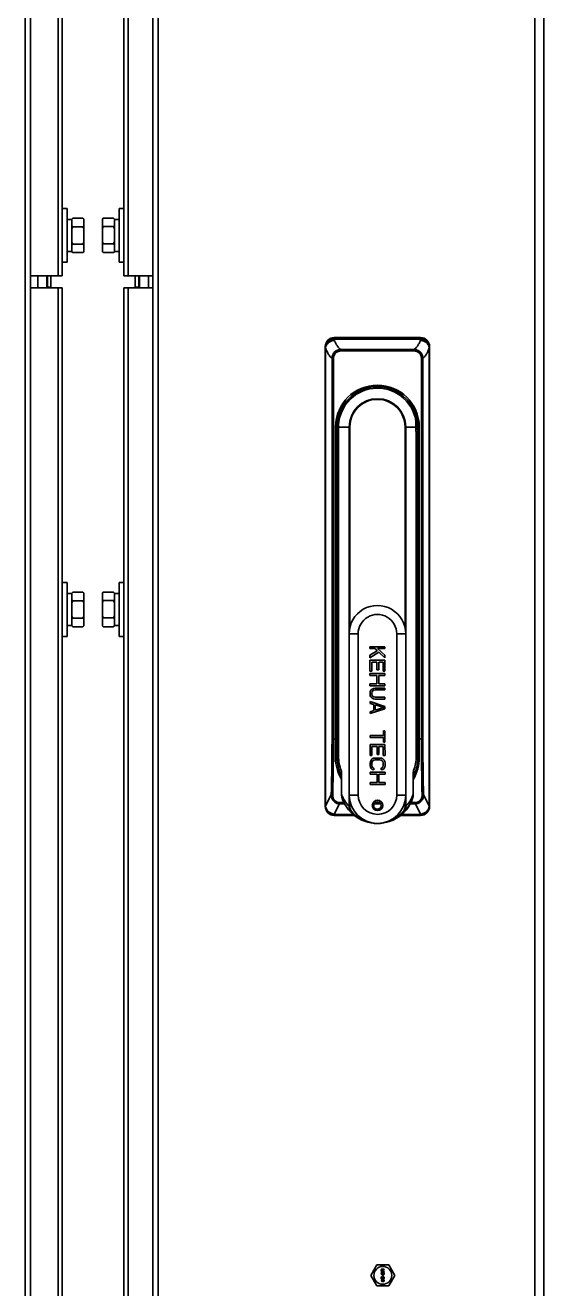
# Model space of a CAD drawing. Header units: millimetres. Extents: x 32496 to 166256, y 3504 to 23939.
# Drawn here: x 40824.2 to 40997.6, y 15969.3 to 16391.6 of the extents above; entities that cross this region are included whole.
import ezdxf

# ---------------------------------------------------------------- set-up
doc = ezdxf.new("R2010")
doc.units = ezdxf.units.MM
doc.layers.get('0').update_dxf_attribs({"lineweight": 35})

msp = doc.modelspace()

# ---------------------------------------------------------------- linework, layer by layer
at = {"linetype": 'Continuous'}
for p, q in [((40994.64, 17717.349), (40994.64, 15208.349)), ((40997.64, 17717.349), (40997.64, 15208.349)), ((40824.24, 15308.349), (40824.24, 17321.349)), ((40825.94, 17321.349), (40825.94, 15308.349)), ((40866.94, 15308.349), (40866.94, 17321.349)), ((40868.64, 17321.349), (40868.64, 15308.349)), ((40835.24, 16307.849), (40835.24, 17319.949)), ((40858.64, 17319.949), (40858.64, 16307.849)), ((40836.64, 16443.718), (40836.64, 16307.849)), ((40857.24, 16307.849), (40857.24, 16443.73)), ((40836.64, 16330.349), (40838.24, 16330.349)), ((40838.24, 16312.349), (40838.24, 16330.349)), ((40855.64, 16330.349), (40855.64, 16312.349)), ((40857.24, 16330.349), (40855.64, 16330.349)), ((40838.24, 16326.699), (40839.84, 16326.699)), ((40839.84, 16326.822), (40840.14, 16327.122)), ((40839.84, 16315.875), (40839.84, 16326.822)), ((40840.14, 16327.122), (40843.54, 16327.122)), ((40843.84, 16326.822), (40843.54, 16327.122)), ((40843.84, 16315.875), (40843.84, 16326.822)), ((40850.04, 16326.822), (40850.311, 16327.093)), ((40850.04, 16315.875), (40850.04, 16326.822)), ((40850.34, 16327.122), (40850.311, 16327.093)), ((40853.74, 16327.122), (40850.34, 16327.122)), ((40853.74, 16324.28), (40850.34, 16324.28)), ((40853.74, 16327.122), (40853.769, 16327.093)), ((40854.04, 16326.822), (40853.769, 16327.093)), ((40854.04, 16315.875), (40854.04, 16326.822)), ((40855.64, 16326.699), (40854.04, 16326.699)), ((40840.14, 16324.235), (40843.54, 16324.235)), ((40838.24, 16315.999), (40839.84, 16315.999)), ((40839.84, 16315.875), (40840.14, 16315.575)), ((40840.14, 16318.462), (40843.54, 16318.462)), ((40843.84, 16315.875), (40843.54, 16315.575)), ((40850.04, 16315.875), (40850.311, 16315.604)), ((40853.74, 16318.506), (40850.34, 16318.506)), ((40854.04, 16315.875), (40853.769, 16315.604)), ((40855.64, 16315.999), (40854.04, 16315.999)), ((40836.64, 16312.349), (40838.24, 16312.349)), ((40840.14, 16315.575), (40843.54, 16315.575)), ((40853.74, 16315.575), (40850.34, 16315.575)), ((40857.24, 16312.349), (40855.64, 16312.349)), ((40836.64, 16307.849), (40825.94, 16307.849)), ((40828.44, 16303.849), (40828.44, 16307.849)), ((40831.44, 16307.849), (40831.44, 16303.849)), ((40831.64, 16307.849), (40831.64, 16304.049)), ((40832.84, 16307.849), (40832.84, 16304.049)), ((40866.94, 16307.849), (40857.24, 16307.849)), ((40861.04, 16304.049), (40861.04, 16307.849)), ((40862.24, 16304.049), (40862.24, 16307.849)), ((40862.44, 16303.849), (40862.44, 16307.849)), ((40865.44, 16307.849), (40865.44, 16303.849)), ((40836.64, 16303.849), (40825.94, 16303.849)), ((40832.84, 16304.049), (40831.64, 16304.049)), ((40835.24, 15308.349), (40835.24, 16303.849)), ((40836.64, 16303.849), (40836.64, 16198.981)), ((40857.24, 16198.994), (40857.24, 16303.849)), ((40866.94, 16303.849), (40857.24, 16303.849)), ((40858.64, 16303.849), (40858.64, 15308.349)), ((40861.04, 16304.049), (40862.24, 16304.049)), ((40927.59, 16287.199), (40927.59, 16286.662)), ((40927.59, 16287.199), (40956.439, 16287.199)), ((40927.59, 16286.662), (40927.59, 16286.294)), ((40956.44, 16286.662), (40927.59, 16286.662)), ((40956.44, 16286.662), (40956.439, 16287.199)), ((40956.44, 16286.292), (40956.44, 16286.662)), ((40924.59, 16284.199), (40924.59, 16283.774)), ((40924.59, 16130.648), (40924.59, 16283.774)), ((40924.668, 16283.774), (40924.59, 16283.774)), ((40924.668, 16283.774), (40924.668, 16130.648)), ((40929.805, 16283.251), (40929.805, 16282.755)), ((40929.805, 16283.251), (40954.228, 16283.251)), ((40954.228, 16282.755), (40929.805, 16282.755)), ((40954.228, 16282.755), (40954.228, 16283.251)), ((40959.362, 16130.648), (40959.362, 16283.774)), ((40959.439, 16283.774), (40959.362, 16283.774)), ((40959.439, 16283.774), (40959.439, 16284.199)), ((40959.439, 16283.774), (40959.439, 16130.648)), ((40926.827, 16153.099), (40926.827, 16280.309)), ((40927.314, 16280.309), (40926.827, 16280.309)), ((40927.314, 16280.309), (40927.314, 16153.099)), ((40956.719, 16153.099), (40956.719, 16280.309)), ((40957.206, 16280.309), (40956.719, 16280.309)), ((40957.206, 16280.309), (40957.206, 16153.099)), ((40928.017, 16153.099), (40928.017, 16257.158)), ((40928.516, 16257.158), (40928.017, 16257.158)), ((40928.02, 16257.256), (40928.518, 16257.225)), ((40928.026, 16257.445), (40928.526, 16257.44)), ((40928.516, 16257.158), (40928.516, 16153.099)), ((40928.988, 16256.878), (40928.983, 16256.878)), ((40929.027, 16256.888), (40929.022, 16256.888)), ((40929.036, 16257.098), (40929.036, 16257.064)), ((40929.037, 16257.098), (40929.036, 16256.605)), ((40929.037, 16257.165), (40929.037, 16257.098)), ((40929.037, 16256.597), (40929.038, 16257.064)), ((40930.085, 16257.299), (40929.038, 16257.299)), ((40929.038, 16257.165), (40929.038, 16257.299)), ((40929.038, 16257.098), (40929.038, 16257.165)), ((40929.038, 16257.064), (40929.038, 16257.165)), ((40929.038, 16257.098), (40929.038, 16257.064)), ((40929.038, 16257.064), (40929.038, 16257.098)), ((40932.548, 16257.299), (40930.085, 16257.299)), ((40932.548, 16130.514), (40932.548, 16257.299)), ((40932.766, 16257.299), (40932.548, 16257.299)), ((40932.766, 16257.299), (40932.766, 16190.094)), ((40951.27, 16190.099), (40951.27, 16257.299)), ((40951.489, 16257.299), (40951.27, 16257.299)), ((40951.489, 16257.299), (40951.489, 16160.981)), ((40954.854, 16257.299), (40951.489, 16257.299)), ((40954.854, 16259.349), (40954.854, 16257.299)), ((40955.507, 16257.442), (40956.007, 16257.447)), ((40956.014, 16257.255), (40955.515, 16257.225)), ((40955.516, 16153.099), (40955.516, 16257.158)), ((40956.017, 16257.158), (40955.516, 16257.158)), ((40956.017, 16257.158), (40956.017, 16153.099)), ((40929.031, 16254.387), (40929.031, 16254.502)), ((40929.036, 16256.605), (40929.035, 16255.894)), ((40929.036, 16256.007), (40929.037, 16256.597)), ((40954.999, 16255.363), (40955, 16255.353)), ((40954.999, 16255.252), (40954.999, 16255.363)), ((40955.005, 16254.164), (40955, 16255.353)), ((40929.017, 16251.964), (40929.017, 16251.962)), ((40929.017, 16251.506), (40929.017, 16251.513)), ((40929.017, 16251.506), (40929.017, 16147.296)), ((40955.016, 16251.964), (40955.016, 16251.962)), ((40955.017, 16251.52), (40955.017, 16147.296)), ((40955.017, 16251.52), (40955.017, 16251.513)), ((40836.64, 16205.349), (40838.24, 16205.349)), ((40838.24, 16187.349), (40838.24, 16205.349)), ((40839.84, 16201.822), (40840.14, 16202.122)), ((40839.84, 16190.875), (40839.84, 16201.822)), ((40840.14, 16202.122), (40843.54, 16202.122)), ((40843.84, 16201.822), (40843.54, 16202.122)), ((40843.84, 16190.875), (40843.84, 16201.822)), ((40850.04, 16201.822), (40850.311, 16202.093)), ((40850.04, 16190.875), (40850.04, 16201.822)), ((40850.34, 16202.122), (40850.311, 16202.093)), ((40853.74, 16202.122), (40850.34, 16202.122)), ((40853.74, 16202.122), (40853.769, 16202.093)), ((40854.04, 16201.822), (40853.769, 16202.093)), ((40854.04, 16190.875), (40854.04, 16201.822)), ((40855.64, 16205.349), (40855.64, 16187.349)), ((40857.24, 16205.349), (40855.64, 16205.349)), ((40836.64, 16198.981), (40836.64, 16193.718)), ((40838.24, 16201.699), (40839.84, 16201.699)), ((40840.14, 16199.235), (40843.54, 16199.235)), ((40853.74, 16199.28), (40850.34, 16199.28)), ((40855.64, 16201.699), (40854.04, 16201.699)), ((40857.24, 16193.73), (40857.24, 16198.994)), ((40836.64, 16193.718), (40836.64, 15948.981)), ((40840.14, 16193.462), (40843.54, 16193.462)), ((40853.74, 16193.506), (40850.34, 16193.506)), ((40857.24, 15948.994), (40857.24, 16193.73)), ((40838.24, 16190.999), (40839.84, 16190.999)), ((40839.84, 16190.875), (40840.14, 16190.575)), ((40840.14, 16190.575), (40843.54, 16190.575)), ((40843.84, 16190.875), (40843.54, 16190.575)), ((40850.04, 16190.875), (40850.311, 16190.604)), ((40853.74, 16190.575), (40850.34, 16190.575)), ((40854.04, 16190.875), (40853.769, 16190.604)), ((40855.64, 16190.999), (40854.04, 16190.999)), ((40836.64, 16187.349), (40838.24, 16187.349)), ((40857.24, 16187.349), (40855.64, 16187.349)), ((40935.569, 16188.194), (40932.568, 16188.191)), ((40932.609, 16134.292), (40932.568, 16188.191)), ((40935.569, 16188.194), (40935.61, 16134.294)), ((40951.468, 16188.206), (40948.469, 16188.204)), ((40948.51, 16134.304), (40948.469, 16188.204)), ((40951.468, 16188.206), (40951.509, 16134.306)), ((40944.522, 16183.851), (40939.522, 16183.847)), ((40939.522, 16183.847), (40939.522, 16183.237)), ((40939.522, 16183.237), (40941.225, 16183.239)), ((40941.97, 16182.529), (40939.524, 16181.003)), ((40939.524, 16181.003), (40939.525, 16180.191)), ((40939.525, 16180.191), (40942.502, 16182.021)), ((40941.225, 16183.239), (40941.97, 16182.529)), ((40942.076, 16183.239), (40944.522, 16183.241)), ((40944.524, 16181.007), (40942.076, 16183.239)), ((40942.502, 16182.021), (40944.525, 16180.195)), ((40944.522, 16183.241), (40944.522, 16183.851)), ((40944.525, 16180.195), (40944.524, 16181.007)), ((40944.525, 16179.383), (40939.525, 16179.379)), ((40939.525, 16179.379), (40939.528, 16175.723)), ((40940.164, 16178.77), (40941.866, 16178.771)), ((40940.166, 16175.724), (40940.164, 16178.77)), ((40941.866, 16178.771), (40941.868, 16176.131)), ((40942.505, 16178.772), (40943.888, 16178.773)), ((40942.507, 16176.132), (40942.505, 16178.772)), ((40943.888, 16178.773), (40943.89, 16175.726)), ((40944.528, 16175.727), (40944.525, 16179.383)), ((40939.528, 16175.723), (40940.166, 16175.724)), ((40944.529, 16174.915), (40939.529, 16174.911)), ((40939.529, 16174.911), (40939.529, 16174.302)), ((40939.529, 16174.302), (40941.87, 16174.303)), ((40941.868, 16176.131), (40942.507, 16176.132)), ((40941.87, 16174.303), (40941.872, 16171.46)), ((40942.508, 16174.304), (40944.529, 16174.305)), ((40942.51, 16171.46), (40942.508, 16174.304)), ((40943.89, 16175.726), (40944.528, 16175.727)), ((40944.529, 16174.305), (40944.529, 16174.915)), ((40941.872, 16171.46), (40939.531, 16171.458)), ((40939.531, 16171.458), (40939.532, 16170.849)), ((40939.532, 16170.849), (40944.532, 16170.853)), ((40939.64, 16168.92), (40939.534, 16168.412)), ((40939.534, 16168.412), (40939.534, 16168.006)), ((40939.852, 16169.326), (40939.64, 16168.92)), ((40940.277, 16169.733), (40939.852, 16169.326)), ((40940.172, 16168.412), (40940.278, 16168.819)), ((40940.172, 16168.006), (40940.172, 16168.412)), ((40940.703, 16169.936), (40940.277, 16169.733)), ((40940.278, 16168.819), (40940.491, 16169.123)), ((40940.491, 16169.123), (40940.81, 16169.327)), ((40941.235, 16170.038), (40940.703, 16169.936)), ((40940.81, 16169.327), (40941.235, 16169.429)), ((40944.532, 16170.04), (40941.235, 16170.038)), ((40941.235, 16169.429), (40944.533, 16169.431)), ((40944.531, 16171.462), (40942.51, 16171.46)), ((40944.532, 16170.853), (40944.531, 16171.462)), ((40944.533, 16169.431), (40944.532, 16170.04)), ((40939.534, 16168.006), (40939.641, 16167.498)), ((40939.536, 16165.569), (40939.536, 16164.959)), ((40944.537, 16163.948), (40939.536, 16165.569)), ((40939.536, 16164.959), (40940.813, 16164.554)), ((40939.641, 16167.498), (40939.854, 16167.092)), ((40939.854, 16167.092), (40940.28, 16166.686)), ((40940.279, 16167.6), (40940.172, 16168.006)), ((40940.492, 16167.296), (40940.279, 16167.6)), ((40940.28, 16166.686), (40940.705, 16166.483)), ((40940.811, 16167.093), (40940.492, 16167.296)), ((40940.705, 16166.483), (40941.237, 16166.382)), ((40941.237, 16166.992), (40940.811, 16167.093)), ((40940.813, 16164.554), (40940.815, 16162.523)), ((40944.535, 16166.994), (40941.237, 16166.992)), ((40941.237, 16166.382), (40944.535, 16166.385)), ((40941.24, 16162.625), (40941.239, 16164.453)), ((40941.239, 16164.453), (40944.112, 16163.541)), ((40944.535, 16166.385), (40944.535, 16166.994)), ((40944.538, 16163.135), (40944.537, 16163.948)), ((40940.815, 16162.523), (40939.538, 16162.116)), ((40939.538, 16162.116), (40939.539, 16161.507)), ((40939.539, 16161.507), (40944.538, 16163.135)), ((40944.112, 16163.541), (40941.24, 16162.625)), ((40944.011, 16155.824), (40944.013, 16154.199)), ((40944.543, 16155.824), (40944.011, 16155.824)), ((40944.546, 16151.965), (40944.543, 16155.824)), ((40926.827, 16153.099), (40927.314, 16153.099)), ((40927.314, 16153.099), (40928.017, 16153.099)), ((40928.017, 16146.78), (40928.017, 16153.099)), ((40928.017, 16153.099), (40928.516, 16153.099)), ((40928.516, 16146.799), (40928.516, 16153.099)), ((40944.013, 16154.199), (40939.544, 16154.196)), ((40939.544, 16154.196), (40939.545, 16153.586)), ((40939.545, 16153.586), (40944.013, 16153.59)), ((40944.547, 16151.153), (40939.547, 16151.149)), ((40944.013, 16153.59), (40944.014, 16151.965)), ((40944.014, 16151.965), (40944.546, 16151.965)), ((40944.55, 16147.497), (40944.547, 16151.153)), ((40955.516, 16153.099), (40955.516, 16146.799)), ((40955.516, 16153.099), (40956.017, 16153.099)), ((40956.017, 16153.099), (40956.017, 16146.78)), ((40956.017, 16153.099), (40956.719, 16153.099)), ((40956.719, 16153.099), (40957.206, 16153.099)), ((40939.547, 16151.149), (40939.55, 16147.494)), ((40939.55, 16147.494), (40940.188, 16147.494)), ((40940.186, 16150.54), (40941.888, 16150.542)), ((40940.188, 16147.494), (40940.186, 16150.54)), ((40941.888, 16150.542), (40941.89, 16147.902)), ((40941.89, 16147.902), (40942.528, 16147.902)), ((40942.526, 16150.542), (40943.909, 16150.543)), ((40942.528, 16147.902), (40942.526, 16150.542)), ((40943.909, 16150.543), (40943.911, 16147.497)), ((40943.911, 16147.497), (40944.55, 16147.497)), ((40955.017, 16147.296), (40955.017, 16147.299)), ((40928.516, 16146.799), (40929.048, 16146.799)), ((40939.657, 16145.564), (40939.551, 16145.056)), ((40939.551, 16145.056), (40939.552, 16144.143)), ((40939.552, 16144.143), (40939.659, 16143.635)), ((40939.87, 16145.971), (40939.657, 16145.564)), ((40939.659, 16143.635), (40939.872, 16143.229)), ((40940.295, 16146.377), (40939.87, 16145.971)), ((40939.872, 16143.229), (40940.298, 16142.823)), ((40940.19, 16145.057), (40940.296, 16145.463)), ((40940.19, 16144.143), (40940.19, 16145.057)), ((40940.297, 16143.737), (40940.19, 16144.143)), ((40940.72, 16146.581), (40940.295, 16146.377)), ((40940.296, 16145.463), (40940.508, 16145.768)), ((40940.51, 16143.432), (40940.297, 16143.737)), ((40940.298, 16142.823), (40940.83, 16142.722)), ((40940.508, 16145.768), (40940.827, 16145.971)), ((40940.829, 16143.331), (40940.51, 16143.432)), ((40941.252, 16146.682), (40940.72, 16146.581)), ((40940.827, 16145.971), (40941.253, 16146.073)), ((40940.83, 16142.722), (40940.829, 16143.331)), ((40942.848, 16146.684), (40941.252, 16146.682)), ((40941.253, 16146.073), (40942.849, 16146.074)), ((40943.38, 16146.583), (40942.848, 16146.684)), ((40942.849, 16146.074), (40943.274, 16145.973)), ((40943.274, 16145.973), (40943.593, 16145.77)), ((40943.595, 16143.435), (40943.276, 16143.333)), ((40943.276, 16143.333), (40943.277, 16142.724)), ((40943.277, 16142.724), (40943.808, 16142.826)), ((40943.806, 16146.38), (40943.38, 16146.583)), ((40943.593, 16145.77), (40943.806, 16145.466)), ((40943.808, 16143.74), (40943.595, 16143.435)), ((40944.232, 16145.974), (40943.806, 16146.38)), ((40943.806, 16145.466), (40943.913, 16145.06)), ((40943.914, 16144.146), (40943.808, 16143.74)), ((40943.808, 16142.826), (40944.234, 16143.232)), ((40943.913, 16145.06), (40943.914, 16144.146)), ((40944.445, 16145.568), (40944.232, 16145.974)), ((40944.234, 16143.232), (40944.446, 16143.639)), ((40944.551, 16145.06), (40944.445, 16145.568)), ((40944.446, 16143.639), (40944.552, 16144.146)), ((40944.552, 16144.146), (40944.551, 16145.06)), ((40954.985, 16146.799), (40955.516, 16146.799)), ((40930.018, 16134.625), (40930.017, 16141.8)), ((40944.554, 16141.912), (40939.554, 16141.909)), ((40939.554, 16141.909), (40939.554, 16141.299)), ((40939.554, 16141.299), (40941.895, 16141.301)), ((40941.895, 16141.301), (40941.897, 16138.458)), ((40942.533, 16141.302), (40944.554, 16141.303)), ((40942.535, 16138.458), (40942.533, 16141.302)), ((40944.554, 16141.303), (40944.554, 16141.912)), ((40954.017, 16141.8), (40954.017, 16134.625)), ((40926.582, 16134.485), (40924.668, 16130.648)), ((40932.609, 16134.292), (40935.61, 16134.294)), ((40941.897, 16138.458), (40939.556, 16138.456)), ((40939.556, 16138.456), (40939.557, 16137.847)), ((40939.557, 16137.847), (40944.557, 16137.851)), ((40944.556, 16138.46), (40942.535, 16138.458)), ((40944.557, 16137.851), (40944.556, 16138.46)), ((40948.51, 16134.304), (40951.509, 16134.306)), ((40959.362, 16130.648), (40957.45, 16134.485)), ((40924.59, 16130.648), (40924.59, 16130.499)), ((40924.668, 16130.648), (40924.59, 16130.648)), ((40927.59, 16127.929), (40929.316, 16131.388)), ((40929.316, 16131.777), (40929.316, 16131.388)), ((40930.837, 16131.777), (40929.316, 16131.777)), ((40931.021, 16131.388), (40929.316, 16131.388)), ((40932.548, 16130.514), (40932.766, 16130.514)), ((40932.766, 16132.708), (40932.766, 16130.514)), ((40943.1, 16131.388), (40940.937, 16131.388)), ((40942.768, 16131.777), (40941.269, 16131.777)), ((40951.27, 16130.514), (40951.27, 16132.268)), ((40951.27, 16130.514), (40951.489, 16130.514)), ((40951.456, 16129.103), (40952.676, 16130.767)), ((40951.489, 16134.099), (40951.489, 16130.514)), ((40954.717, 16131.388), (40953.017, 16131.388)), ((40954.717, 16131.777), (40953.19, 16131.777)), ((40953.682, 16132.805), (40953.682, 16132.805)), ((40954.717, 16131.388), (40954.717, 16131.777)), ((40954.717, 16131.388), (40956.44, 16127.929)), ((40959.362, 16130.648), (40959.439, 16130.648)), ((40959.439, 16130.499), (40959.439, 16130.648)), ((40927.59, 16127.929), (40927.59, 16127.78)), ((40927.59, 16127.78), (40927.59, 16127.499)), ((40927.59, 16127.78), (40933.928, 16127.78)), ((40934.309, 16127.499), (40927.59, 16127.499)), ((40956.439, 16127.499), (40949.727, 16127.499)), ((40950.032, 16127.705), (40951.456, 16129.103)), ((40950.032, 16127.705), (40950.032, 16127.705)), ((40950.108, 16127.78), (40956.44, 16127.78)), ((40956.439, 16127.499), (40956.44, 16127.78)), ((40956.44, 16127.78), (40956.44, 16127.929)), ((40939.772, 15973.789), (40941.793, 15977.289)), ((40945.834, 15977.289), (40941.793, 15977.289)), ((40943.314, 15975.764), (40943.314, 15975.889)), ((40943.314, 15975.889), (40944.314, 15975.889)), ((40944.101, 15975.764), (40943.314, 15975.472)), ((40944.101, 15975.764), (40943.314, 15975.764)), ((40943.314, 15975.305), (40943.314, 15975.472)), ((40943.314, 15975.305), (40944.101, 15975.014)), ((40943.314, 15974.889), (40943.314, 15975.014)), ((40943.314, 15975.014), (40944.101, 15975.014)), ((40944.314, 15974.889), (40943.314, 15974.889)), ((40943.335, 15974.493), (40943.314, 15974.389)), ((40943.314, 15974.284), (40943.314, 15974.389)), ((40943.314, 15974.284), (40943.335, 15974.18)), ((40943.399, 15974.597), (40943.335, 15974.493)), ((40943.335, 15974.18), (40943.399, 15974.076)), ((40943.484, 15974.659), (40943.399, 15974.597)), ((40943.399, 15974.076), (40943.484, 15974.014)), ((40943.42, 15975.389), (40944.314, 15975.701)), ((40944.314, 15975.076), (40943.42, 15975.389)), ((40943.42, 15974.409), (40943.441, 15974.472)), ((40943.42, 15974.409), (40943.42, 15974.264)), ((40943.441, 15974.201), (40943.42, 15974.264)), ((40943.441, 15974.472), (40943.484, 15974.534)), ((40943.484, 15974.139), (40943.441, 15974.201)), ((40943.59, 15974.701), (40943.484, 15974.659)), ((40943.484, 15974.534), (40943.548, 15974.576)), ((40943.548, 15974.097), (40943.484, 15974.139)), ((40943.484, 15974.014), (40943.59, 15973.972)), ((40943.548, 15974.576), (40943.611, 15974.597)), ((40943.611, 15974.076), (40943.548, 15974.097)), ((40943.739, 15974.722), (40943.59, 15974.701)), ((40943.696, 15973.972), (40943.59, 15973.972)), ((40943.675, 15974.597), (40943.611, 15974.597)), ((40943.611, 15974.076), (40943.675, 15974.076)), ((40943.675, 15974.597), (40943.739, 15974.576)), ((40943.739, 15974.097), (40943.675, 15974.076)), ((40943.696, 15973.805), (40943.675, 15973.784)), ((40943.696, 15973.972), (40943.803, 15974.014)), ((40943.824, 15973.68), (40943.696, 15973.805)), ((40943.739, 15974.722), (40943.888, 15974.722)), ((40943.739, 15974.576), (40943.782, 15974.534)), ((40943.782, 15974.139), (40943.739, 15974.097)), ((40943.782, 15974.534), (40943.824, 15974.472)), ((40943.824, 15974.201), (40943.782, 15974.139)), ((40943.803, 15974.014), (40943.867, 15974.076)), ((40943.824, 15974.472), (40943.845, 15974.409)), ((40943.845, 15974.264), (40943.824, 15974.201)), ((40943.952, 15973.805), (40943.824, 15973.68)), ((40943.931, 15974.493), (40943.845, 15974.618)), ((40943.888, 15974.618), (40943.845, 15974.618)), ((40943.845, 15974.264), (40943.845, 15974.409)), ((40943.867, 15974.076), (40943.931, 15974.18)), ((40944.037, 15974.701), (40943.888, 15974.722)), ((40943.888, 15974.618), (40944.016, 15974.597)), ((40943.952, 15974.389), (40943.931, 15974.493)), ((40943.931, 15974.18), (40943.952, 15974.284)), ((40943.952, 15974.389), (40943.952, 15974.284)), ((40943.973, 15973.784), (40943.952, 15973.805)), ((40944.016, 15974.597), (40944.079, 15974.576)), ((40944.143, 15974.659), (40944.037, 15974.701)), ((40944.079, 15974.576), (40944.143, 15974.534)), ((40944.143, 15974.159), (40944.079, 15974.118)), ((40944.079, 15974.014), (40944.079, 15974.118)), ((40944.079, 15974.014), (40944.143, 15974.034)), ((40944.228, 15974.597), (40944.143, 15974.659)), ((40944.143, 15974.534), (40944.186, 15974.472)), ((40944.186, 15974.222), (40944.143, 15974.159)), ((40944.143, 15974.034), (40944.228, 15974.097)), ((40944.186, 15974.472), (40944.207, 15974.409)), ((40944.207, 15974.284), (40944.186, 15974.222)), ((40944.207, 15974.284), (40944.207, 15974.409)), ((40944.292, 15974.493), (40944.228, 15974.597)), ((40944.228, 15974.097), (40944.292, 15974.201)), ((40944.314, 15974.389), (40944.292, 15974.493)), ((40944.292, 15974.201), (40944.314, 15974.305)), ((40944.314, 15975.889), (40944.314, 15975.701)), ((40944.314, 15975.076), (40944.314, 15974.889)), ((40944.314, 15974.389), (40944.314, 15974.305)), ((40945.834, 15977.289), (40947.855, 15973.789)), ((40941.793, 15970.289), (40939.772, 15973.789)), ((40941.793, 15970.289), (40945.834, 15970.289)), ((40943.314, 15972.597), (40943.314, 15973.347)), ((40943.314, 15973.347), (40943.42, 15973.347)), ((40943.42, 15972.597), (40943.314, 15972.597)), ((40943.335, 15972.18), (40943.314, 15972.055)), ((40943.314, 15972.055), (40943.335, 15971.93)), ((40943.399, 15972.284), (40943.335, 15972.18)), ((40943.335, 15971.93), (40943.399, 15971.826)), ((40943.462, 15972.347), (40943.399, 15972.284)), ((40943.399, 15971.826), (40943.462, 15971.764)), ((40943.952, 15972.764), (40943.42, 15973.347)), ((40943.42, 15973.18), (40943.42, 15972.597)), ((40943.42, 15973.18), (40943.888, 15972.659)), ((40943.42, 15972.055), (40943.441, 15972.159)), ((40943.441, 15971.951), (40943.42, 15972.055)), ((40943.441, 15972.159), (40943.484, 15972.222)), ((40943.484, 15971.889), (40943.441, 15971.951)), ((40943.548, 15972.389), (40943.462, 15972.347)), ((40943.462, 15971.764), (40943.548, 15971.722)), ((40943.484, 15972.222), (40943.611, 15972.305)), ((40943.611, 15971.805), (40943.484, 15971.889)), ((40943.611, 15972.409), (40943.548, 15972.389)), ((40943.548, 15971.722), (40943.611, 15971.701)), ((40943.718, 15972.43), (40943.611, 15972.409)), ((40943.611, 15972.305), (40943.739, 15972.326)), ((40943.739, 15971.784), (40943.611, 15971.805)), ((40943.611, 15971.701), (40943.718, 15971.68)), ((40943.633, 15973.639), (40943.633, 15973.68)), ((40943.633, 15973.68), (40943.782, 15973.68)), ((40943.782, 15973.639), (40943.633, 15973.639)), ((40943.675, 15973.784), (40943.782, 15973.68)), ((40943.782, 15973.639), (40943.675, 15973.534)), ((40943.675, 15973.534), (40943.696, 15973.514)), ((40943.696, 15973.514), (40943.824, 15973.639)), ((40943.718, 15972.43), (40943.909, 15972.43)), ((40943.909, 15971.68), (40943.718, 15971.68)), ((40943.888, 15972.326), (40943.739, 15972.326)), ((40943.739, 15971.784), (40943.888, 15971.784)), ((40943.824, 15973.639), (40943.952, 15973.514)), ((40943.867, 15973.68), (40943.973, 15973.784)), ((40943.867, 15973.68), (40944.016, 15973.68)), ((40943.973, 15973.534), (40943.867, 15973.639)), ((40944.016, 15973.639), (40943.867, 15973.639)), ((40943.888, 15972.659), (40943.952, 15972.618)), ((40943.888, 15972.326), (40944.016, 15972.305)), ((40944.016, 15971.805), (40943.888, 15971.784)), ((40944.016, 15972.409), (40943.909, 15972.43)), ((40943.909, 15971.68), (40944.016, 15971.701)), ((40943.952, 15973.514), (40943.973, 15973.534)), ((40944.037, 15972.722), (40943.952, 15972.764)), ((40943.952, 15972.618), (40944.037, 15972.597)), ((40944.016, 15973.68), (40944.016, 15973.639)), ((40944.079, 15972.389), (40944.016, 15972.409)), ((40944.016, 15972.305), (40944.143, 15972.222)), ((40944.143, 15971.889), (40944.016, 15971.805)), ((40944.016, 15971.701), (40944.079, 15971.722)), ((40944.037, 15972.722), (40944.079, 15972.722)), ((40944.079, 15972.597), (40944.037, 15972.597)), ((40944.079, 15973.222), (40944.079, 15973.326)), ((40944.165, 15973.305), (40944.079, 15973.326)), ((40944.079, 15973.222), (40944.143, 15973.18)), ((40944.143, 15972.764), (40944.079, 15972.722)), ((40944.079, 15972.597), (40944.165, 15972.618)), ((40944.165, 15972.347), (40944.079, 15972.389)), ((40944.079, 15971.722), (40944.165, 15971.764)), ((40944.143, 15973.18), (40944.186, 15973.118)), ((40944.186, 15972.826), (40944.143, 15972.764)), ((40944.143, 15972.222), (40944.186, 15972.159)), ((40944.186, 15971.951), (40944.143, 15971.889)), ((40944.25, 15973.222), (40944.165, 15973.305)), ((40944.165, 15972.618), (40944.25, 15972.701)), ((40944.228, 15972.284), (40944.165, 15972.347)), ((40944.165, 15971.764), (40944.228, 15971.826)), ((40944.186, 15973.118), (40944.207, 15973.014)), ((40944.207, 15972.93), (40944.186, 15972.826)), ((40944.186, 15972.159), (40944.207, 15972.055)), ((40944.207, 15972.055), (40944.186, 15971.951)), ((40944.207, 15972.93), (40944.207, 15973.014)), ((40944.292, 15972.18), (40944.228, 15972.284)), ((40944.228, 15971.826), (40944.292, 15971.93)), ((40944.292, 15973.139), (40944.25, 15973.222)), ((40944.25, 15972.701), (40944.292, 15972.784)), ((40944.314, 15972.993), (40944.292, 15973.139)), ((40944.292, 15972.784), (40944.314, 15972.909)), ((40944.314, 15972.055), (40944.292, 15972.18)), ((40944.292, 15971.93), (40944.314, 15972.055)), ((40944.314, 15972.993), (40944.314, 15972.909)), ((40947.855, 15973.789), (40945.834, 15970.289))]:
    msp.add_line(p, q, dxfattribs=at)
for points in [[(40929.022, 16252.903), (40929.02, 16252.509), (40929.018, 16252.116), (40929.017, 16251.964)], [(40929.035, 16255.894), (40929.034, 16255.547), (40929.033, 16255.191), (40929.032, 16254.827), (40929.03, 16254.454), (40929.029, 16254.074), (40929.026, 16253.687), (40929.022, 16252.903)], [(40955.016, 16251.964), (40955.012, 16252.869), (40955.005, 16254.164)], [(40952.676, 16130.767), (40953.563, 16132.509), (40953.682, 16132.805)]]:
    msp.add_lwpolyline(points, dxfattribs=at)
for centre, radius in [((40942.062, 16130.849), 1.75), ((40942.018, 16130.799), 1.25), ((40943.814, 15973.789), 3)]:
    msp.add_circle(centre, radius, dxfattribs=at)
for centre, radius, start, end in [((40841.082, 16324.548), 3.555, 39.13645, 39.50132), ((40842.598, 16318.15), 3.556, 219.13644, 219.50078), ((40852.854, 16318.165), 3.606, 218.71028, 219.13391), ((40851.225, 16318.166), 3.607, 320.8641, 321.28972), ((40854.177, 16319.355), 5.386, 224.12457, 224.56524), ((40849.904, 16319.354), 5.384, 315.43477, 315.87545), ((40833.04, 16304.049), 1.4, 180, 188.23663), ((40833.04, 16304.049), 0.2, 180, 270), ((40860.84, 16304.049), 0.2, 270, 0), ((40860.84, 16304.049), 1.4, 351.76338, 0), ((40927.59, 16284.199), 3, 90, 180), ((40956.439, 16284.199), 3, 0, 90), ((40942.017, 16257.299), 13.991, 0.60847, 179.40175), ((40942.016, 16257.299), 13.491, 0.60848, 179.40137), ((40942.017, 16257.299), 13, 9.07297, 183.05099), ((40942.018, 16257.299), 9.471, 0, 179.99932), ((40942.018, 16257.299), 9.252, 0, 180.00004), ((40929.635, 16257.158), 1.618, 176.5272, 179.99951), ((40924.255, 16257.484), 3.772, 356.52687, 359.40177), ((40929.675, 16257.158), 1.159, 176.64829, 179.99806), ((40924.323, 16257.477), 4.203, 356.56899, 357.54311), ((40929.823, 16257.295), 1.307, 183.03864, 185.33828), ((40924.323, 16257.477), 4.203, 357.54314, 359.49098), ((40925.04, 16257.694), 3.55, 349.95387, 353.3266), ((40925.018, 16257.696), 3.572, 353.33366, 0.05245), ((40929.199, 16259.908), 3.037, 266.01886, 266.21109), ((40940.844, 16257.084), 11.808, 179.60599, 179.92883), ((40940.844, 16257.084), 11.808, 180.09703, 181.04549), ((40940.843, 16257.084), 11.806, 178.95699, 179.606), ((40953.277, 16257.058), 24.24, 179.43044, 179.74648), ((40954.709, 16262.599), 5.735, 271.65288, 271.78484), ((40959.096, 16257.701), 3.653, 179.94056, 186.58068), ((40959.078, 16257.699), 3.635, 186.58858, 188.21121), ((40959.068, 16257.697), 3.625, 188.21096, 189.92458), ((40959.835, 16257.481), 4.328, 180.51966, 183.39723), ((40954.358, 16257.158), 1.159, 1.35337, 3.31753), ((40954.358, 16257.158), 1.159, 359.99875, 1.35346), ((40959.906, 16257.489), 3.899, 180.60869, 183.33813), ((40954.283, 16257.155), 1.734, 0.07566, 3.51497), ((40929.537, 16258.685), 2.307, 257.03418, 257.4678), ((41046.785, 16251.517), 117.768, 179.78371, 180.00222), ((40837.251, 16251.532), 117.765, 359.99451, 0.20936), ((40841.082, 16199.548), 3.555, 39.13645, 39.50132), ((40942.018, 16188.199), 9.45, 0.04337, 180.04337), ((40942.019, 16188.199), 6.45, 0.04337, 180.04337), ((40842.598, 16193.15), 3.556, 219.13644, 219.50078), ((40852.854, 16193.165), 3.606, 218.71028, 219.13391), ((40854.177, 16194.355), 5.386, 224.12457, 224.56524), ((40849.904, 16194.354), 5.384, 315.43477, 315.87545), ((40851.225, 16193.166), 3.607, 320.8641, 321.28972), ((40942.017, 16147.299), 13, 180, 201.6689), ((40942.017, 16147.299), 13, 338.33253, 359.98945), ((40942.016, 16146.799), 13.5, 180, 206.97478), ((40942.016, 16146.799), 13.5, 332.96511, 0.00017), ((40942.016, 16146.799), 13.5, 332.97646, 0.00017), ((40942.059, 16134.299), 9.45, 180.04337, 0.04337), ((40942.06, 16134.299), 6.45, 180.04337, 0.04337), ((40927.06, 16130.649), 2.47, 180.01146, 186.82519), ((40927.59, 16130.499), 3, 180, 270), ((40927.062, 16130.649), 2.472, 186.82538, 187.33443), ((40927.063, 16130.649), 2.473, 187.33449, 187.85616), ((40942.018, 16137.299), 12.5, 201.07049, 230.12695), ((40942.018, 16137.299), 12.5, 309.8738, 338.92983), ((40956.439, 16130.499), 3, 270, 0), ((40956.988, 16130.648), 2.452, 356.55396, 0.00119), ((40942.018, 16137.299), 12.5, 230.12817, 309.87261), ((40942.018, 16137.299), 12.2, 230.16647, 250.01861), ((40942.018, 16137.299), 12.2, 291.88542, 309.94216)]:
    msp.add_arc(centre, radius, start, end, dxfattribs=at)
for points, knots in [([(40839.84, 16326.792), (40839.863, 16326.82), (40839.958, 16326.934), (40840.06, 16327.043), (40840.14, 16327.122)], [0, 0, 0, 0, 0.2445585, 1, 1, 1, 1]), ([(40840.14, 16324.235), (40840.113, 16324.262), (40840.009, 16324.368), (40839.91, 16324.479), (40839.84, 16324.565)], [0, 0, 0, 0, 0.2553524, 1, 1, 1, 1]), ([(40843.825, 16326.81), (40843.803, 16326.836), (40843.712, 16326.944), (40843.615, 16327.047), (40843.54, 16327.122)], [0, 0, 0, 0, 0.2448781, 1, 1, 1, 1]), ([(40843.54, 16324.235), (40843.567, 16324.262), (40843.671, 16324.368), (40843.77, 16324.479), (40843.84, 16324.565)], [0, 0, 0, 0, 0.2553532, 1, 1, 1, 1]), ([(40850.311, 16327.093), (40850.286, 16327.069), (40850.193, 16326.973), (40850.103, 16326.874), (40850.04, 16326.797)], [0, 0, 0, 0, 0.2550625, 1, 1, 1, 1]), ([(40850.04, 16324.605), (40850.063, 16324.577), (40850.158, 16324.465), (40850.26, 16324.358), (40850.34, 16324.28)], [0, 0, 0, 0, 0.2444076, 1, 1, 1, 1]), ([(40854.04, 16324.605), (40854.017, 16324.577), (40853.921, 16324.465), (40853.819, 16324.358), (40853.74, 16324.28)], [0, 0, 0, 0, 0.2444076, 1, 1, 1, 1]), ([(40853.769, 16327.093), (40853.793, 16327.069), (40853.887, 16326.973), (40853.976, 16326.874), (40854.04, 16326.797)], [0, 0, 0, 0, 0.2550615, 1, 1, 1, 1]), ([(40839.84, 16318.132), (40839.863, 16318.16), (40839.958, 16318.274), (40840.06, 16318.382), (40840.14, 16318.462)], [0, 0, 0, 0, 0.2445585, 1, 1, 1, 1]), ([(40840.14, 16315.575), (40840.114, 16315.601), (40840.016, 16315.701), (40839.921, 16315.806), (40839.854, 16315.888)], [0, 0, 0, 0, 0.2550408, 1, 1, 1, 1]), ([(40843.84, 16318.132), (40843.817, 16318.16), (40843.721, 16318.274), (40843.619, 16318.382), (40843.54, 16318.462)], [0, 0, 0, 0, 0.2445585, 1, 1, 1, 1]), ([(40843.54, 16315.575), (40843.567, 16315.602), (40843.671, 16315.708), (40843.77, 16315.819), (40843.84, 16315.905)], [0, 0, 0, 0, 0.2553532, 1, 1, 1, 1]), ([(40850.34, 16318.506), (40850.313, 16318.479), (40850.209, 16318.371), (40850.11, 16318.259), (40850.04, 16318.171)], [0, 0, 0, 0, 0.2552115, 1, 1, 1, 1]), ([(40850.057, 16315.89), (40850.076, 16315.865), (40850.158, 16315.768), (40850.244, 16315.674), (40850.311, 16315.605)], [0, 0, 0, 0, 0.2454956, 1, 1, 1, 1]), ([(40853.74, 16318.506), (40853.767, 16318.479), (40853.871, 16318.371), (40853.97, 16318.259), (40854.04, 16318.171)], [0, 0, 0, 0, 0.2552107, 1, 1, 1, 1]), ([(40854.023, 16315.889), (40854.003, 16315.865), (40853.922, 16315.768), (40853.836, 16315.674), (40853.769, 16315.605)], [0, 0, 0, 0, 0.2454974, 1, 1, 1, 1]), ([(40924.59, 16284.199), (40924.59, 16284.36), (40924.63, 16284.687), (40924.865, 16285.319), (40925.447, 16286.013), (40926.438, 16286.54), (40927.202, 16286.662), (40927.59, 16286.662)], [0, 0, 0, 0, 0.1130343, 0.2281699, 0.4688644, 0.7282079, 1, 1, 1, 1]), ([(40924.59, 16283.774), (40924.59, 16283.94), (40924.629, 16284.274), (40924.864, 16284.918), (40925.444, 16285.626), (40926.437, 16286.168), (40927.204, 16286.293), (40927.593, 16286.293)], [0, 0, 0, 0, 0.1148518, 0.2307052, 0.4721663, 0.7304665, 1, 1, 1, 1]), ([(40924.668, 16283.774), (40924.713, 16284.089), (40924.947, 16284.724), (40925.619, 16285.507), (40926.531, 16286.07), (40927.235, 16286.255), (40927.593, 16286.293)], [0, 0, 0, 0, 0.2313405, 0.4789515, 0.738349, 1, 1, 1, 1]), ([(40929.805, 16283.251), (40929.592, 16283.355), (40929.163, 16283.672), (40928.6, 16284.34), (40928.06, 16285.233), (40927.745, 16285.918), (40927.59, 16286.294)], [0, 0, 0, 0, 0.1857373, 0.4106233, 0.6813188, 1, 1, 1, 1]), ([(40956.44, 16286.292), (40956.284, 16285.917), (40955.97, 16285.232), (40955.432, 16284.34), (40954.869, 16283.672), (40954.441, 16283.355), (40954.228, 16283.251)], [0, 0, 0, 0, 0.3186903, 0.5893882, 0.8142865, 1, 1, 1, 1]), ([(40956.44, 16286.662), (40956.827, 16286.662), (40957.591, 16286.54), (40958.582, 16286.013), (40959.165, 16285.319), (40959.4, 16284.687), (40959.439, 16284.36), (40959.439, 16284.199)], [0, 0, 0, 0, 0.2718034, 0.5311402, 0.7718244, 0.8869599, 1, 1, 1, 1]), ([(40956.44, 16286.293), (40956.797, 16286.255), (40957.501, 16286.069), (40958.412, 16285.507), (40959.083, 16284.724), (40959.317, 16284.089), (40959.361, 16283.774)], [0, 0, 0, 0, 0.261658, 0.5210429, 0.7686485, 1, 1, 1, 1]), ([(40959.439, 16283.774), (40959.439, 16284.104), (40959.272, 16284.791), (40958.586, 16285.625), (40957.594, 16286.168), (40956.828, 16286.293), (40956.44, 16286.293)], [0, 0, 0, 0, 0.2295817, 0.4715896, 0.7302067, 1, 1, 1, 1]), ([(40926.827, 16280.309), (40926.615, 16280.438), (40926.193, 16280.815), (40925.649, 16281.579), (40925.125, 16282.587), (40924.819, 16283.353), (40924.668, 16283.774)], [0, 0, 0, 0, 0.1795497, 0.403232, 0.6763358, 1, 1, 1, 1]), ([(40926.827, 16280.309), (40926.829, 16280.694), (40926.986, 16281.471), (40927.652, 16282.45), (40928.643, 16283.098), (40929.42, 16283.249), (40929.805, 16283.251)], [0, 0, 0, 0, 0.250024, 0.5000346, 0.7500082, 1, 1, 1, 1]), ([(40927.314, 16280.309), (40927.314, 16280.63), (40927.449, 16281.278), (40927.999, 16282.1), (40928.698, 16282.543), (40929.32, 16282.722), (40929.644, 16282.753), (40929.805, 16282.755)], [0, 0, 0, 0, 0.2496659, 0.4993158, 0.7490951, 0.8745472, 1, 1, 1, 1]), ([(40954.228, 16283.251), (40954.613, 16283.249), (40955.39, 16283.098), (40956.38, 16282.45), (40957.047, 16281.471), (40957.204, 16280.694), (40957.206, 16280.309)], [0, 0, 0, 0, 0.2499956, 0.4999467, 0.7499856, 1, 1, 1, 1]), ([(40954.228, 16282.755), (40954.389, 16282.753), (40954.713, 16282.723), (40955.335, 16282.543), (40956.034, 16282.1), (40956.585, 16281.278), (40956.719, 16280.63), (40956.719, 16280.309)], [0, 0, 0, 0, 0.125445, 0.2508961, 0.5006599, 0.750322, 1, 1, 1, 1]), ([(40959.362, 16283.774), (40959.211, 16283.353), (40958.905, 16282.587), (40958.383, 16281.579), (40957.839, 16280.815), (40957.418, 16280.438), (40957.206, 16280.309)], [0, 0, 0, 0, 0.3237634, 0.5969172, 0.820554, 1, 1, 1, 1]), ([(40929.019, 16256.437), (40928.945, 16256.454), (40928.812, 16256.491), (40928.641, 16256.58), (40928.532, 16256.718), (40928.516, 16256.829), (40928.516, 16256.885)], [0, 0, 0, 0, 0.3131239, 0.5605116, 0.771594, 1, 1, 1, 1]), ([(40928.59, 16257.699), (40928.582, 16257.678), (40928.554, 16257.593), (40928.534, 16257.505), (40928.526, 16257.44)], [0, 0, 0, 0, 0.2582978, 1, 1, 1, 1]), ([(40928.58, 16256.99), (40928.563, 16257.007), (40928.546, 16257.036), (40928.537, 16257.066), (40928.536, 16257.075)], [0, 0, 0, 0, 0.7399982, 1, 1, 1, 1]), ([(40928.983, 16256.878), (40928.897, 16256.884), (40928.759, 16256.897), (40928.619, 16256.95), (40928.58, 16256.99)], [0, 0, 0, 0, 0.6062113, 1, 1, 1, 1]), ([(40929.031, 16258.179), (40928.934, 16258.122), (40928.797, 16258.024), (40928.656, 16257.852), (40928.609, 16257.752), (40928.59, 16257.699)], [0, 0, 0, 0, 0.5097397, 0.7458287, 1, 1, 1, 1]), ([(40954.999, 16255.363), (40954.985, 16255.461), (40954.896, 16256.103), (40954.854, 16256.751), (40954.854, 16257.299)], [0, 0, 0, 0, 0.1540883, 1, 1, 1, 1]), ([(40955.443, 16257.704), (40955.395, 16257.825), (40955.231, 16258.06), (40954.986, 16258.197), (40954.855, 16258.257)], [0, 0, 0, 0, 0.4739677, 1, 1, 1, 1]), ([(40955.453, 16256.988), (40955.403, 16256.935), (40955.2, 16256.878), (40955.01, 16256.87), (40954.888, 16256.866)], [0, 0, 0, 0, 0.3751791, 1, 1, 1, 1]), ([(40955.516, 16256.885), (40955.516, 16256.823), (40955.496, 16256.699), (40955.358, 16256.554), (40955.151, 16256.467), (40954.991, 16256.43), (40954.899, 16256.413)], [0, 0, 0, 0, 0.2165015, 0.4213792, 0.6733513, 1, 1, 1, 1]), ([(40955.507, 16257.442), (40955.504, 16257.464), (40955.49, 16257.553), (40955.466, 16257.64), (40955.443, 16257.704)], [0, 0, 0, 0, 0.243354, 1, 1, 1, 1]), ([(40955.497, 16257.073), (40955.496, 16257.065), (40955.487, 16257.034), (40955.47, 16257.005), (40955.453, 16256.988)], [0, 0, 0, 0, 0.2601991, 1, 1, 1, 1]), ([(40929.017, 16251.962), (40929.018, 16252.161), (40929.022, 16252.969), (40929.028, 16253.777), (40929.031, 16254.387)], [0, 0, 0, 0, 0.2458033, 1, 1, 1, 1]), ([(40955.016, 16251.962), (40955.015, 16252.231), (40955.008, 16253.327), (40955.002, 16254.424), (40954.999, 16255.252)], [0, 0, 0, 0, 0.2452241, 1, 1, 1, 1]), ([(40839.84, 16201.792), (40839.863, 16201.82), (40839.958, 16201.934), (40840.06, 16202.043), (40840.14, 16202.122)], [0, 0, 0, 0, 0.2445585, 1, 1, 1, 1]), ([(40843.825, 16201.81), (40843.803, 16201.836), (40843.712, 16201.944), (40843.615, 16202.047), (40843.54, 16202.122)], [0, 0, 0, 0, 0.2448781, 1, 1, 1, 1]), ([(40850.311, 16202.093), (40850.286, 16202.069), (40850.193, 16201.973), (40850.103, 16201.874), (40850.04, 16201.797)], [0, 0, 0, 0, 0.2550625, 1, 1, 1, 1]), ([(40853.769, 16202.093), (40853.793, 16202.069), (40853.887, 16201.973), (40853.976, 16201.874), (40854.04, 16201.797)], [0, 0, 0, 0, 0.2550615, 1, 1, 1, 1]), ([(40840.14, 16199.235), (40840.113, 16199.262), (40840.009, 16199.368), (40839.91, 16199.479), (40839.84, 16199.565)], [0, 0, 0, 0, 0.2553524, 1, 1, 1, 1]), ([(40843.54, 16199.235), (40843.567, 16199.262), (40843.671, 16199.368), (40843.77, 16199.479), (40843.84, 16199.565)], [0, 0, 0, 0, 0.2553532, 1, 1, 1, 1]), ([(40850.04, 16199.605), (40850.063, 16199.577), (40850.158, 16199.465), (40850.26, 16199.358), (40850.34, 16199.28)], [0, 0, 0, 0, 0.2444076, 1, 1, 1, 1]), ([(40854.04, 16199.605), (40854.017, 16199.577), (40853.921, 16199.465), (40853.819, 16199.358), (40853.74, 16199.28)], [0, 0, 0, 0, 0.2444076, 1, 1, 1, 1]), ([(40839.84, 16193.132), (40839.863, 16193.16), (40839.958, 16193.274), (40840.06, 16193.382), (40840.14, 16193.462)], [0, 0, 0, 0, 0.2445585, 1, 1, 1, 1]), ([(40843.84, 16193.132), (40843.817, 16193.16), (40843.721, 16193.274), (40843.619, 16193.382), (40843.54, 16193.462)], [0, 0, 0, 0, 0.2445585, 1, 1, 1, 1]), ([(40850.34, 16193.506), (40850.313, 16193.479), (40850.209, 16193.371), (40850.11, 16193.259), (40850.04, 16193.171)], [0, 0, 0, 0, 0.2552115, 1, 1, 1, 1]), ([(40853.74, 16193.506), (40853.767, 16193.479), (40853.871, 16193.371), (40853.97, 16193.259), (40854.04, 16193.171)], [0, 0, 0, 0, 0.2552107, 1, 1, 1, 1]), ([(40840.14, 16190.575), (40840.114, 16190.601), (40840.016, 16190.701), (40839.921, 16190.806), (40839.854, 16190.888)], [0, 0, 0, 0, 0.2550408, 1, 1, 1, 1]), ([(40843.54, 16190.575), (40843.567, 16190.602), (40843.671, 16190.708), (40843.77, 16190.819), (40843.84, 16190.905)], [0, 0, 0, 0, 0.2553532, 1, 1, 1, 1]), ([(40850.057, 16190.89), (40850.076, 16190.865), (40850.158, 16190.768), (40850.244, 16190.674), (40850.311, 16190.605)], [0, 0, 0, 0, 0.2454956, 1, 1, 1, 1]), ([(40854.023, 16190.889), (40854.003, 16190.865), (40853.922, 16190.768), (40853.836, 16190.674), (40853.769, 16190.605)], [0, 0, 0, 0, 0.2454974, 1, 1, 1, 1]), ([(40926.827, 16153.099), (40926.827, 16151.544), (40926.806, 16145.339), (40926.705, 16139.134), (40926.582, 16134.485)], [0, 0, 0, 0, 0.2504978, 1, 1, 1, 1]), ([(40927.069, 16134.429), (40927.11, 16135.98), (40927.253, 16142.202), (40927.314, 16148.426), (40927.314, 16153.099)], [0, 0, 0, 0, 0.2493062, 1, 1, 1, 1]), ([(40956.719, 16153.099), (40956.719, 16151.54), (40956.74, 16145.316), (40956.841, 16139.092), (40956.964, 16134.429)], [0, 0, 0, 0, 0.250498, 1, 1, 1, 1]), ([(40957.45, 16134.485), (40957.41, 16136.032), (40957.267, 16142.235), (40957.206, 16148.44), (40957.206, 16153.099)], [0, 0, 0, 0, 0.2493059, 1, 1, 1, 1]), ([(40928.017, 16146.78), (40928.079, 16146.78), (40928.171, 16146.78), (40928.29, 16146.783), (40928.368, 16146.785), (40928.43, 16146.788), (40928.478, 16146.79), (40928.499, 16146.795), (40928.516, 16146.796), (40928.516, 16146.799)], [0, 0, 0, 0, 0.3726456, 0.5521349, 0.7112525, 0.839056, 0.9302492, 0.9824979, 1, 1, 1, 1]), ([(40929.991, 16139.591), (40929.349, 16140.668), (40928.354, 16143.007), (40928.017, 16145.525), (40928.017, 16146.78)], [0, 0, 0, 0, 0.4997394, 1, 1, 1, 1]), ([(40956.017, 16146.78), (40956.017, 16145.526), (40955.678, 16143.007), (40954.684, 16140.669), (40954.044, 16139.592)], [0, 0, 0, 0, 0.5002396, 1, 1, 1, 1]), ([(40955.516, 16146.799), (40955.516, 16146.796), (40955.534, 16146.795), (40955.555, 16146.79), (40955.603, 16146.788), (40955.665, 16146.785), (40955.743, 16146.783), (40955.862, 16146.78), (40955.954, 16146.78), (40956.017, 16146.78)], [0, 0, 0, 0, 0.0175569, 0.0698526, 0.1610781, 0.2888957, 0.4480026, 0.627463, 1, 1, 1, 1]), ([(40929.936, 16142.499), (40929.956, 16142.449), (40929.976, 16142.337), (40930.007, 16142.105), (40930.017, 16141.922), (40930.017, 16141.8)], [0, 0, 0, 0, 0.226682, 0.4776164, 1, 1, 1, 1]), ([(40954.017, 16141.8), (40954.017, 16141.922), (40954.028, 16142.105), (40954.059, 16142.337), (40954.079, 16142.449), (40954.099, 16142.499)], [0, 0, 0, 0, 0.5223924, 0.7733265, 1, 1, 1, 1]), ([(40929.316, 16131.388), (40928.935, 16131.392), (40928.165, 16131.571), (40927.246, 16132.305), (40926.691, 16133.334), (40926.579, 16134.104), (40926.582, 16134.485)], [0, 0, 0, 0, 0.2498857, 0.4995219, 0.7495779, 1, 1, 1, 1]), ([(40926.582, 16134.485), (40926.602, 16134.475), (40926.661, 16134.463), (40926.77, 16134.446), (40926.912, 16134.435), (40927.015, 16134.43), (40927.069, 16134.429)], [0, 0, 0, 0, 0.1334584, 0.3657646, 0.6727698, 1, 1, 1, 1]), ([(40929.316, 16131.777), (40928.993, 16131.779), (40928.343, 16131.94), (40927.698, 16132.466), (40927.352, 16133.014), (40927.173, 16133.467), (40927.086, 16133.945), (40927.072, 16134.268), (40927.069, 16134.429)], [0, 0, 0, 0, 0.2499953, 0.499481, 0.6248121, 0.7499665, 0.8748317, 1, 1, 1, 1]), ([(40930.017, 16134.625), (40930.062, 16134.482), (40930.248, 16133.929), (40930.488, 16133.393), (40930.691, 16133.009)], [0, 0, 0, 0, 0.2560662, 1, 1, 1, 1]), ([(40930.353, 16132.805), (40930.298, 16132.949), (40930.102, 16133.537), (40930.018, 16134.161), (40930.018, 16134.625)], [0, 0, 0, 0, 0.2505059, 1, 1, 1, 1]), ([(40953.344, 16133.011), (40953.411, 16133.138), (40953.67, 16133.661), (40953.882, 16134.207), (40954.017, 16134.625)], [0, 0, 0, 0, 0.2464245, 1, 1, 1, 1]), ([(40954.017, 16134.625), (40954.017, 16134.47), (40953.99, 16133.852), (40953.849, 16133.238), (40953.682, 16132.805)], [0, 0, 0, 0, 0.2505198, 1, 1, 1, 1]), ([(40957.45, 16134.485), (40957.454, 16134.104), (40957.342, 16133.334), (40956.786, 16132.305), (40955.868, 16131.571), (40955.097, 16131.391), (40954.717, 16131.388)], [0, 0, 0, 0, 0.2504381, 0.5004696, 0.7501432, 1, 1, 1, 1]), ([(40954.717, 16131.777), (40954.879, 16131.779), (40955.205, 16131.819), (40955.815, 16132.044), (40956.46, 16132.57), (40956.83, 16133.31), (40956.947, 16133.945), (40956.961, 16134.267), (40956.964, 16134.429)], [0, 0, 0, 0, 0.1258173, 0.2515937, 0.5010282, 0.7500848, 0.8749587, 1, 1, 1, 1]), ([(40957.45, 16134.485), (40957.431, 16134.475), (40957.371, 16134.463), (40957.263, 16134.446), (40957.121, 16134.435), (40957.017, 16134.43), (40956.964, 16134.429)], [0, 0, 0, 0, 0.1333854, 0.3656678, 0.6727037, 1, 1, 1, 1]), ([(40924.59, 16130.499), (40924.59, 16130.144), (40924.712, 16129.598), (40925.083, 16128.975), (40925.587, 16128.418), (40926.426, 16127.916), (40927.201, 16127.78), (40927.59, 16127.78)], [0, 0, 0, 0, 0.2382637, 0.3602959, 0.4846167, 0.7390787, 1, 1, 1, 1]), ([(40927.59, 16127.929), (40927.231, 16127.929), (40926.515, 16128.046), (40925.575, 16128.555), (40924.886, 16129.336), (40924.658, 16129.985), (40924.613, 16130.311)], [0, 0, 0, 0, 0.2605253, 0.5152741, 0.7613549, 1, 1, 1, 1]), ([(40924.668, 16130.648), (40924.703, 16130.307), (40924.862, 16129.795), (40925.241, 16129.202), (40925.731, 16128.663), (40926.506, 16128.152), (40927.227, 16127.962), (40927.59, 16127.929)], [0, 0, 0, 0, 0.2394316, 0.3635539, 0.4898898, 0.7454013, 1, 1, 1, 1]), ([(40930.691, 16133.009), (40930.811, 16132.782), (40931.333, 16131.883), (40931.994, 16131.067), (40932.548, 16130.514)], [0, 0, 0, 0, 0.2474063, 1, 1, 1, 1]), ([(40934.005, 16127.705), (40933.796, 16127.88), (40933.406, 16128.265), (40932.781, 16129.149), (40932.523, 16129.975), (40932.548, 16130.514)], [0, 0, 0, 0, 0.2513181, 0.5023495, 1, 1, 1, 1]), ([(40932.766, 16130.514), (40932.757, 16130.387), (40932.784, 16130.131), (40932.889, 16129.765), (40933.03, 16129.411), (40933.199, 16129.069), (40933.411, 16128.752), (40933.738, 16128.363), (40934.015, 16128.1), (40934.203, 16127.93)], [0, 0, 0, 0, 0.1249543, 0.2501171, 0.375114, 0.5001093, 0.6250194, 0.7501286, 1, 1, 1, 1]), ([(40951.27, 16130.514), (40951.27, 16130.388), (40951.251, 16130.135), (40951.154, 16129.768), (40951.009, 16129.419), (40950.844, 16129.079), (40950.633, 16128.765), (40950.308, 16128.379), (40950.033, 16128.119), (40949.851, 16127.945)], [0, 0, 0, 0, 0.1250965, 0.2499787, 0.375108, 0.499986, 0.6250128, 0.7499964, 1, 1, 1, 1]), ([(40950.032, 16127.705), (40950.241, 16127.88), (40950.63, 16128.264), (40951.026, 16128.824), (40951.262, 16129.316), (40951.445, 16129.829), (40951.498, 16130.242), (40951.489, 16130.514)], [0, 0, 0, 0, 0.2501502, 0.4999644, 0.6250043, 0.7502161, 1, 1, 1, 1]), ([(40951.489, 16130.514), (40951.675, 16130.702), (40952.382, 16131.464), (40952.983, 16132.326), (40953.344, 16133.011)], [0, 0, 0, 0, 0.2550879, 1, 1, 1, 1]), ([(40956.44, 16127.929), (40956.803, 16127.962), (40957.525, 16128.152), (40958.3, 16128.664), (40958.789, 16129.203), (40959.168, 16129.796), (40959.327, 16130.308), (40959.362, 16130.648)], [0, 0, 0, 0, 0.2548512, 0.5104265, 0.6367246, 0.7607996, 1, 1, 1, 1]), ([(40959.435, 16130.501), (40959.414, 16130.158), (40959.27, 16129.638), (40958.887, 16129.049), (40958.383, 16128.526), (40957.564, 16128.057), (40956.815, 16127.929), (40956.44, 16127.929)], [0, 0, 0, 0, 0.2384207, 0.3605973, 0.4850265, 0.7394752, 1, 1, 1, 1]), ([(40956.44, 16127.78), (40956.828, 16127.78), (40957.603, 16127.916), (40958.441, 16128.417), (40958.946, 16128.974), (40959.318, 16129.598), (40959.439, 16130.143), (40959.439, 16130.499)], [0, 0, 0, 0, 0.2606782, 0.5150847, 0.6394236, 0.7615095, 1, 1, 1, 1]), ([(40934.203, 16127.93), (40934.176, 16127.904), (40934.137, 16127.864), (40934.091, 16127.81), (40934.062, 16127.775), (40934.039, 16127.747), (40934.023, 16127.727), (40934.014, 16127.716), (40934.008, 16127.71), (40934.007, 16127.707), (40934.004, 16127.705), (40934.005, 16127.705)], [0, 0, 0, 0, 0.3823968, 0.5554605, 0.7071538, 0.8314081, 0.9237298, 0.9567485, 0.9806141, 0.9951041, 1, 1, 1, 1]), ([(40950.032, 16127.705), (40950.034, 16127.705), (40950.021, 16127.715), (40950.017, 16127.724), (40949.995, 16127.746), (40949.972, 16127.774), (40949.944, 16127.809), (40949.901, 16127.866), (40949.871, 16127.912), (40949.851, 16127.945)], [0, 0, 0, 0, 0.0192731, 0.0761489, 0.1686942, 0.2930339, 0.4445741, 0.6175436, 1, 1, 1, 1])]:
    msp.add_open_spline(points, degree=3, knots=knots, dxfattribs=at)
for points in [[(40850.34, 16324.28), (40850.232, 16324.064), (40850.131, 16323.844), (40850.04, 16323.62)], [(40853.74, 16324.28), (40853.848, 16324.064), (40853.949, 16323.844), (40854.04, 16323.62)], [(40839.84, 16323.576), (40839.931, 16323.799), (40840.032, 16324.019), (40840.14, 16324.235)], [(40843.84, 16323.576), (40843.749, 16323.799), (40843.648, 16324.019), (40843.54, 16324.235)], [(40840.14, 16318.462), (40840.032, 16318.678), (40839.931, 16318.898), (40839.84, 16319.122)], [(40843.54, 16318.462), (40843.648, 16318.678), (40843.749, 16318.898), (40843.84, 16319.122)], [(40850.04, 16319.166), (40850.131, 16318.942), (40850.232, 16318.722), (40850.34, 16318.506)], [(40854.04, 16319.166), (40853.949, 16318.942), (40853.848, 16318.722), (40853.74, 16318.506)], [(40929.031, 16254.502), (40929.033, 16255.004), (40929.035, 16255.505), (40929.036, 16256.007)], [(40839.84, 16198.576), (40839.931, 16198.799), (40840.032, 16199.019), (40840.14, 16199.235)], [(40843.84, 16198.576), (40843.749, 16198.799), (40843.648, 16199.019), (40843.54, 16199.235)], [(40850.34, 16199.28), (40850.232, 16199.064), (40850.131, 16198.844), (40850.04, 16198.62)], [(40853.74, 16199.28), (40853.848, 16199.064), (40853.949, 16198.844), (40854.04, 16198.62)], [(40840.14, 16193.462), (40840.032, 16193.678), (40839.931, 16193.898), (40839.84, 16194.122)], [(40843.54, 16193.462), (40843.648, 16193.678), (40843.749, 16193.898), (40843.84, 16194.122)], [(40850.04, 16194.166), (40850.131, 16193.942), (40850.232, 16193.722), (40850.34, 16193.506)], [(40854.04, 16194.166), (40853.949, 16193.942), (40853.848, 16193.722), (40853.74, 16193.506)]]:
    msp.add_open_spline(points, degree=3, dxfattribs=at)

doc.saveas('drawing.dxf')
